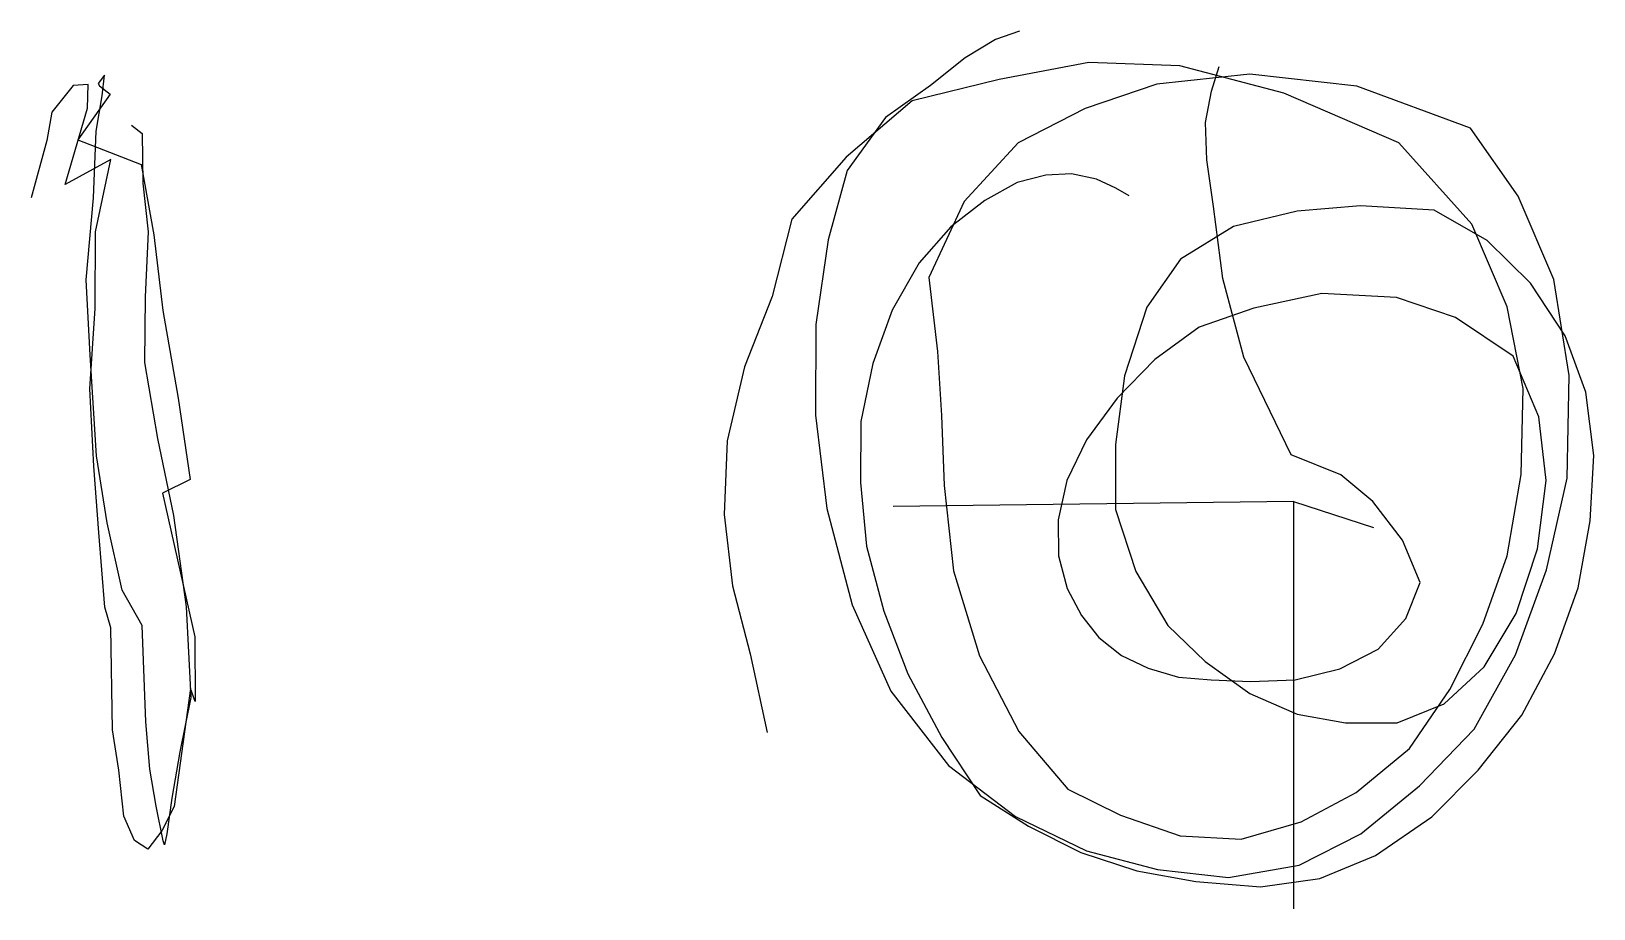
# Model space of a CAD drawing. Header units: metres. Extents: x -1546 to 368, y -499 to 576.
import ezdxf

# ---------------------------------------------------------------- set-up
doc = ezdxf.new("R2010")
doc.units = ezdxf.units.M

msp = doc.modelspace()

# ---------------------------------------------------------------- linework, layer by layer
for p, q in [((-335.4184, 575.87744, -2515.0386), (-364.89526, 565.91705, -2533.4756)), ((-364.89526, 565.91705, -2533.4756), (-402.13885, 543.1936, -2560.0415)), ((-402.13885, 543.1936, -2560.0415), (-444.34125, 509.3807, -2592.3906)), ((-250.47502, 537.6139, -2595.9648), (-360.1222, 516.69836, -2606.9805)), ((-139.14499, 533.52673, -2582.5835), (-250.47502, 537.6139, -2595.9648)), ((-1456.2462, 522.1791, -3778.9307), (-1463.7617, 511.8251, -3902.5347)), ((-1458.733, 496.6877, -3683.6423), (-1456.2462, 522.1791, -3778.9307)), ((-53.477905, 523.46436, -2587.226), (-167.16689, 511.07782, -2624.8418)), ((-11.452545, 500.2052, -2560.2354), (-139.14499, 533.52673, -2582.5835)), ((-100.1871, 502.34457, -3405.379), (-90.76925, 532.57367, -3371.9993)), ((77.9041, 508.77344, -2544.5867), (-53.477905, 523.46436, -2587.226)), ((-1494.4242, 509.3312, -3952.7393), (-1520.5499, 476.69028, -4024.279)), ((-1476.1346, 510.5301, -3849.4795), (-1494.4242, 509.3312, -3952.7393)), ((-1449.0067, 498.80145, -4058.7969), (-1488.6941, 442.74646, -4070.3306)), ((-1476.7026, 481.7136, -3739.2185), (-1476.1346, 510.5301, -3849.4795)), ((-1463.7617, 511.8251, -3902.5347), (-1462.2328, 509.1035, -3982.3965)), ((-1462.2328, 509.1035, -3982.3965), (-1449.0067, 498.80145, -4058.7969)), ((-444.34125, 509.3807, -2592.3906), (-499.62012, 470.38052, -2651.475)), ((-360.1222, 516.69836, -2606.9805), (-466.7243, 490.753, -2634.1428)), ((-167.16689, 511.07782, -2624.8418), (-255.1647, 481.27237, -2657.5562)), ((-107.58228, 464.27124, -3440.1895), (-100.1871, 502.34457, -3405.379)), ((129.22102, 439.0546, -2524.6597), (-11.452545, 500.2052, -2560.2354)), ((216.83713, 457.28876, -2495.55), (77.9041, 508.77344, -2544.5867)), ((-1504.238, 387.96646, -3694.0298), (-1476.7026, 481.7136, -3739.2185)), ((-1466.3896, 453.4657, -3572.592), (-1458.733, 496.6877, -3683.6423)), ((-466.7243, 490.753, -2634.1428), (-547.59406, 421.55347, -2638.2275)), ((-255.1647, 481.27237, -2657.5562), (-337.0087, 439.05603, -2707.4048)), ((-1520.5499, 476.69028, -4024.279), (-1526.7888, 442.17636, -4110.866)), ((-1422.8556, 460.92358, -4159.8794), (-1410.0165, 450.6973, -4235.33)), ((-499.62012, 470.38052, -2651.475), (-546.2789, 405.2404, -2703.7725)), ((-106.01345, 418.39322, -3481.4128), (-107.58228, 464.27124, -3440.1895)), ((-1526.7888, 442.17636, -4110.866), (-1545.7935, 371.7788, -4170.1343)), ((-1488.6941, 442.74646, -4070.3306), (-1411.1976, 412.5907, -4240.519)), ((-1469.3517, 371.8305, -3518.8257), (-1466.3896, 453.4657, -3572.592)), ((-1410.0165, 450.6973, -4235.33), (-1409.0327, 389.93973, -4280.1357)), ((275.21454, 374.0554, -2468.147), (216.83713, 457.28876, -2495.55)), ((-547.59406, 421.55347, -2638.2275), (-614.2424, 345.76453, -2643.6648)), ((-337.0087, 439.05603, -2707.4048), (-403.2931, 367.27072, -2752.0752)), ((218.49036, 339.43085, -2486.167), (129.22102, 439.0546, -2524.6597)), ((-1448.3414, 418.62613, -3474.1526), (-1504.238, 387.96646, -3694.0298)), ((-1467.1866, 330.13113, -3472.8506), (-1448.3414, 418.62613, -3474.1526)), ((-1411.1976, 412.5907, -4240.519), (-1395.5808, 326.4575, -4289.794)), ((-546.2789, 405.2404, -2703.7725), (-569.85944, 320.42838, -2732.2974)), ((-97.67625, 361.38232, -3525.164), (-106.01345, 418.39322, -3481.4128)), ((-1409.0327, 389.93973, -4280.1357), (-1402.7699, 330.08237, -4328.3574)), ((-338.28345, 390.74588, -2621.8286), (-378.04236, 368.53357, -2634.3083)), ((-302.99533, 399.56787, -2613.4307), (-338.28345, 390.74588, -2621.8286)), ((-271.72183, 401.02893, -2605.944), (-302.99533, 399.56787, -2613.4307)), ((-241.15466, 394.8437, -2601.0083), (-271.72183, 401.02893, -2605.944)), ((-217.31729, 383.7408, -2598.4941), (-241.15466, 394.8437, -2601.0083)), ((-200.89163, 374.09402, -2598.4907), (-217.31729, 383.7408, -2598.4941)), ((-1478.3354, 271.2344, -3516.009), (-1469.3517, 371.8305, -3518.8257)), ((-403.2931, 367.27072, -2752.0752), (-446.45203, 274.42355, -2784.2595)), ((-378.04236, 368.53357, -2634.3083), (-419.6659, 336.1686, -2648.6526)), ((318.96777, 271.61456, -2440.2197), (275.21454, 374.0554, -2468.147)), ((-614.2424, 345.76453, -2643.6648), (-638.2717, 250.78537, -2620.831)), ((-86.48981, 272.93964, -3563.415), (-97.67625, 361.38232, -3525.164)), ((4.699692, 355.6904, -2877.2231), (-73.39613, 336.89008, -2934.026)), ((82.250626, 362.1715, -2826.195), (4.699692, 355.6904, -2877.2231)), ((172.33421, 356.6068, -2802.9888), (82.250626, 362.1715, -2826.195)), ((237.4536, 319.53632, -2758.002), (172.33421, 356.6068, -2802.9888)), ((-1467.4146, 236.21902, -3386.1812), (-1467.1866, 330.13113, -3472.8506)), ((-1402.7699, 330.08237, -4328.3574), (-1406.1042, 250.64026, -4346.946)), ((-1395.5808, 326.4575, -4289.794), (-1384.7992, 234.03432, -4321.414)), ((-419.6659, 336.1686, -2648.6526), (-458.2088, 292.04626, -2662.3794)), ((-73.39613, 336.89008, -2934.026), (-138.3487, 296.64374, -2981.1714)), ((261.80087, 238.3436, -2462.1724), (218.49036, 339.43085, -2486.167)), ((-569.85944, 320.42838, -2732.2974), (-585.01166, 216.52432, -2763.8096)), ((290.63278, 267.51532, -2718.4707), (237.4536, 319.53632, -2758.002)), ((-458.2088, 292.04626, -2662.3794), (-491.45972, 234.05815, -2676.3174)), ((-138.3487, 296.64374, -2981.1714), (-179.34592, 237.99309, -3017.9663)), ((-1473.7568, 179.25198, -3468.8066), (-1478.3354, 271.2344, -3516.009)), ((-446.45203, 274.42355, -2784.2595), (-435.71747, 183.61398, -2710.6113)), ((-60.792244, 176.54141, -3576.1812), (-86.48981, 272.93964, -3563.415)), ((337.79547, 154.15804, -2422.1084), (318.96777, 271.61456, -2440.2197)), ((-1406.1042, 250.64026, -4346.946), (-1406.9135, 170.15596, -4348.006)), ((-638.2717, 250.78537, -2620.831), (-672.2003, 164.69785, -2618.96)), ((34.768616, 254.4992, -3307.9631), (-48.482956, 236.69579, -3355.0798)), ((126.4924, 249.8402, -3248.0989), (34.768616, 254.4992, -3307.9631)), ((198.79718, 225.09529, -3191.2793), (126.4924, 249.8402, -3248.0989)), ((332.89117, 202.654, -2682.456), (290.63278, 267.51532, -2718.4707)), ((-1474.2407, 137.87398, -3392.713), (-1467.4146, 236.21902, -3386.1812)), ((-1384.7992, 234.03432, -4321.414), (-1365.9036, 126.52029, -4339.3794)), ((-491.45972, 234.05815, -2676.3174), (-515.2176, 168.78621, -2689.3555)), ((-179.34592, 237.99309, -3017.9663), (-206.64581, 153.71507, -3047.026)), ((-48.482956, 236.69579, -3355.0798), (-115.5154, 213.37288, -3381.2617)), ((281.47583, 138.445, -2447.0964), (261.80087, 238.3436, -2462.1724)), ((-585.01166, 216.52432, -2763.8096), (-585.1656, 105.78601, -2788.17)), ((-115.5154, 213.37288, -3381.2617), (-169.7556, 173.87833, -3390.7048)), ((269.18008, 177.74112, -3133.8022), (198.79718, 225.09529, -3191.2793)), ((358.0619, 133.79953, -2655.8267), (332.89117, 202.654, -2682.456)), ((-1465.9913, 55.659584, -3487.4253), (-1473.7568, 179.25198, -3468.8066)), ((-435.71747, 183.61398, -2710.6113), (-431.0923, 105.04768, -2683.1729)), ((-169.7556, 173.87833, -3390.7048), (-215.96191, 126.4907, -3404.0835)), ((-2.506042, 56.866924, -3478.2402), (-60.792244, 176.54141, -3576.1812)), ((300.80508, 103.66904, -3077.0347), (269.18008, 177.74112, -3133.8022)), ((-1406.9135, 170.15596, -4348.006), (-1391.3297, 77.052605, -4368.6953)), ((-672.2003, 164.69785, -2618.96), (-693.5701, 74.22652, -2618.9873)), ((-515.2176, 168.78621, -2689.3555), (-529.77747, 97.892784, -2696.1748)), ((-206.64581, 153.71507, -3047.026), (-217.92078, 69.73991, -3065.8887)), ((335.34183, 28.267351, -2413.4512), (337.79547, 154.15804, -2422.1084)), ((-1469.1084, 43.092793, -3374.81), (-1474.2407, 137.87398, -3392.713)), ((279.14252, 32.97699, -2436.543), (281.47583, 138.445, -2447.0964)), ((-1365.9036, 126.52029, -4339.3794), (-1351.0555, 26.722597, -4341.104)), ((-215.96191, 126.4907, -3404.0835), (-253.16608, 75.34544, -3413.4133)), ((367.92566, 56.17996, -2635.9219), (358.0619, 133.79953, -2655.8267)), ((-585.1656, 105.78601, -2788.17), (-571.40894, -8.84172, -2805.5913)), ((-529.77747, 97.892784, -2696.1748), (-530.0171, 23.314922, -2702.2588)), ((-431.0923, 105.04768, -2683.1729), (-427.62228, 19.43102, -2691.3882)), ((309.57852, 25.77163, -3040.8613), (300.80508, 103.66904, -3077.0347)), ((-1391.3297, 77.052605, -4368.6953), (-1371.388, -17.144457, -4377.774)), ((-693.5701, 74.22652, -2618.9873), (-697.15094, -15.906632, -2616.07)), ((-253.16608, 75.34544, -3413.4133), (-277.2719, 25.746395, -3420.9653)), ((-217.92078, 69.73991, -3065.8887), (-217.66153, -9.828209, -3078.4043)), ((-1462.8235, -38.04389, -3421.6226), (-1469.1084, 43.092793, -3374.81)), ((-1452.7689, -26.44259, -3539.8271), (-1465.9913, 55.659584, -3487.4253)), ((57.99549, 32.604206, -3504.046), (-2.506042, 56.866924, -3478.2402)), ((363.62067, -23.655586, -2619.75), (367.92566, 56.17996, -2635.9219)), ((-1351.0555, 26.722597, -4341.104), (-1384.944, 10.230059, -4302.0107)), ((-530.0171, 23.314922, -2702.2588), (-522.85284, -54.969757, -2702.7102)), ((-427.62228, 19.43102, -2691.3882), (-416.24124, -84.85512, -2718.8945)), ((-277.2719, 25.746395, -3420.9653), (-288.0732, -22.466892, -3425.9712)), ((97.46913, -0.088085, -3508.9084), (57.99549, 32.604206, -3504.046)), ((262.03653, -66.5165, -2437.6975), (279.14252, 32.97699, -2436.543)), ((299.2053, -57.989582, -3018.3022), (309.57852, 25.77163, -3040.8613)), ((310.06512, -83.85199, -2417.1858), (335.34183, 28.267351, -2413.4512)), ((-1384.944, 10.230059, -4302.0107), (-1345.5287, -165.74863, -4261.3696)), ((0, 0, -4000), (-490.25653, -6.404964, -3901.9822)), ((0, 0, -4000), (0, -498.9359, -4032.6028)), ((0, 0, -4000), (98.22696, -31.967554, -3510.7869)), ((-1371.388, -17.144457, -4377.774), (-1356.2247, -129.26357, -4375.147)), ((-697.15094, -15.906632, -2616.07), (-686.9053, -103.30902, -2610.2922)), ((-571.40894, -8.84172, -2805.5913), (-540.25793, -126.618, -2808.2834)), ((-217.66153, -9.828209, -3078.4043), (-193.05669, -85.90008, -3091.5303)), ((133.71611, -47.4112, -3515.8315), (97.46913, -0.088085, -3508.9084)), ((-1455.6104, -129.49443, -3436.8633), (-1462.8235, -38.04389, -3421.6226)), ((-1434.6133, -108.71827, -3579.2412), (-1452.7689, -26.44259, -3539.8271)), ((-288.0732, -22.466892, -3425.9712), (-287.57104, -66.80895, -3430.074)), ((348.89508, -105.86125, -2606.501), (363.62067, -23.655586, -2619.75)), ((-522.85284, -54.969757, -2702.7102), (-501.71054, -134.59013, -2695.0317)), ((155.48477, -99.34869, -3520.4001), (133.71611, -47.4112, -3515.8315)), ((-287.57104, -66.80895, -3430.074), (-276.9019, -106.87679, -3434.3918)), ((231.9111, -150.3509, -2449.0608), (262.03653, -66.5165, -2437.6975)), ((272.75546, -137.33527, -3009.6467), (299.2053, -57.989582, -3018.3022)), ((-416.24124, -84.85512, -2718.8945), (-384.48846, -189.32878, -2735.9873)), ((-193.05669, -85.90008, -3091.5303), (-153.65753, -151.91881, -3099.586)), ((271.97882, -187.90997, -2425.7393), (310.06512, -83.85199, -2417.1858)), ((-1409.9695, -152.07053, -3728.4758), (-1434.6133, -108.71827, -3579.2412)), ((-686.9053, -103.30902, -2610.2922), (-665.1279, -186.738, -2601.7012)), ((-276.9019, -106.87679, -3434.3918), (-259.5739, -139.90065, -3439.2532)), ((137.6453, -143.51883, -3505.522), (155.48477, -99.34869, -3520.4001)), ((320.0157, -186.75691, -2594.8484), (348.89508, -105.86125, -2606.501)), ((-1448.2236, -154.77661, -3552.8174), (-1455.6104, -129.49443, -3436.8633)), ((-1356.2247, -129.26357, -4375.147), (-1350.4465, -240.2968, -4351.2207)), ((-540.25793, -126.618, -2808.2834), (-492.81604, -232.50673, -2796.543)), ((-1405.3599, -270.05542, -3717.1313), (-1409.9695, -152.07053, -3728.4758)), ((-501.71054, -134.59013, -2695.0317), (-472.28693, -211.34143, -2682.4229)), ((-259.5739, -139.90065, -3439.2532), (-238.34138, -166.74883, -3446.24)), ((-153.65753, -151.91881, -3099.586), (-108.02663, -196.0797, -3087.184)), ((103.90651, -181.04037, -3490.0889), (137.6453, -143.51883, -3505.522)), ((191.66809, -230.49072, -2467.0825), (231.9111, -150.3509, -2449.0608)), ((233.84973, -202.6892, -3013.8132), (272.75546, -137.33527, -3009.6467)), ((-1446.4054, -279.87177, -3562.5347), (-1448.2236, -154.77661, -3552.8174)), ((-1345.5287, -165.74863, -4261.3696), (-1345.0052, -245.26785, -4198.858)), ((-238.34138, -166.74883, -3446.24), (-210.42044, -188.6726, -3454.977)), ((-665.1279, -186.738, -2601.7012), (-644.2919, -282.8996, -2604.9666)), ((-384.48846, -189.32878, -2735.9873), (-336.245, -282.01447, -2730.007)), ((-210.42044, -188.6726, -3454.977), (-177.96, -204.41142, -3463.96)), ((56.825874, -205.19464, -3485.184), (103.90651, -181.04037, -3490.0889)), ((221.62213, -278.782, -2442.0366), (271.97882, -187.90997, -2425.7393)), ((279.83975, -261.9905, -2587.005), (320.0157, -186.75691, -2594.8484)), ((-177.96, -204.41142, -3463.96), (-140.60722, -215.26074, -3473.5173)), ((-108.02663, -196.0797, -3087.184), (-53.105988, -235.26884, -3077.5955)), ((2.294388, -218.34135, -3486.6948), (56.825874, -205.19464, -3485.184)), ((184.71779, -247.7515, -3024.9624), (233.84973, -202.6892, -3013.8132)), ((-1350.5442, -229.30615, -4159.81), (-1370.6179, -373.66675, -4048.0054)), ((-1345.0052, -245.26785, -4198.858), (-1350.5442, -229.30615, -4159.81)), ((-472.28693, -211.34143, -2682.4229), (-430.47464, -289.10397, -2670.063)), ((-140.60722, -215.26074, -3473.5173), (-100.451385, -218.60634, -3478.975)), ((-100.451385, -218.60634, -3478.975), (-52.63611, -220.41563, -3483.8687)), ((-52.63611, -220.41563, -3483.8687), (2.294388, -218.34135, -3486.6948)), ((-1350.4465, -240.2968, -4351.2207), (-1363.8828, -306.85535, -4275.7812)), ((-492.81604, -232.50673, -2796.543), (-422.26157, -323.63614, -2765.1797)), ((-53.105988, -235.26884, -3077.5955), (4.479233, -260.40814, -3064.997)), ((127.24084, -271.22073, -3037.717), (184.71779, -247.7515, -3024.9624)), ((142.11166, -302.55548, -2487.9355), (191.66809, -230.49072, -2467.0825)), ((4.479233, -260.40814, -3064.997), (63.941635, -271.1489, -3050.126)), ((226.4431, -329.11295, -2582.6777), (279.83975, -261.9905, -2587.005)), ((-1438.5295, -329.22433, -3632.9387), (-1446.4054, -279.87177, -3562.5347)), ((-1400.6633, -327.9394, -3781.0835), (-1405.3599, -270.05542, -3717.1313)), ((-336.245, -282.01447, -2730.007), (-276.33618, -352.4904, -2707.602)), ((63.941635, -271.1489, -3050.126), (127.24084, -271.22073, -3037.717)), ((154.37369, -348.20282, -2472.1663), (221.62213, -278.782, -2442.0366)), ((-430.47464, -289.10397, -2670.063), (-383.72614, -360.0992, -2658.7725)), ((77.129654, -356.44977, -2520.393), (142.11166, -302.55548, -2487.9355)), ((-1363.8828, -306.85535, -4275.7812), (-1373.5693, -363.33273, -4193.9526)), ((-422.26157, -323.63614, -2765.1797), (-340.3109, -386.03888, -2725.4624)), ((-1432.4996, -385.5581, -3698.727), (-1438.5295, -329.22433, -3632.9387)), ((-1392.7291, -373.36304, -3859.9834), (-1400.6633, -327.9394, -3781.0835)), ((169.44684, -386.3385, -2578.68), (226.4431, -329.11295, -2582.6777)), ((-1373.5693, -363.33273, -4193.9526), (-1379.8141, -407.1522, -4105.771)), ((-383.72614, -360.0992, -2658.7725), (-324.57574, -397.7009, -2635.7397)), ((-276.33618, -352.4904, -2707.602), (-211.5727, -384.51117, -2671.6602)), ((9.406555, -392.50018, -2554.543), (77.129654, -356.44977, -2520.393)), ((82.54176, -407.37192, -2503.7441), (154.37369, -348.20282, -2472.1663)), ((-1384.0839, -415.72116, -3940.2747), (-1392.7291, -373.36304, -3859.9834)), ((-1370.6179, -373.66675, -4048.0054), (-1385.7843, -403.42905, -3959.9434)), ((-1419.5135, -415.20407, -3781.4792), (-1432.4996, -385.5581, -3698.727)), ((-340.3109, -386.03888, -2725.4624), (-253.16315, -428.14404, -2681.4722)), ((-324.57574, -397.7009, -2635.7397), (-260.13055, -429.93597, -2617.5308)), ((-211.5727, -384.51117, -2671.6602), (-138.72562, -409.44754, -2630.5986)), ((-64.091034, -413.54013, -2591.1365), (9.406555, -392.50018, -2554.543)), ((100.56178, -433.6314, -2574.627), (169.44684, -386.3385, -2578.68)), ((-1403.1042, -425.91382, -3870.8147), (-1419.5135, -415.20407, -3781.4792)), ((-1385.7843, -403.42905, -3959.9434), (-1403.1042, -425.91382, -3870.8147)), ((-1382.6992, -420.66025, -4016.0425), (-1384.0839, -415.72116, -3940.2747)), ((-1379.8141, -407.1522, -4105.771), (-1382.6992, -420.66025, -4016.0425)), ((-138.72562, -409.44754, -2630.5986), (-64.091034, -413.54013, -2591.1365)), ((7.206207, -445.3794, -2540.928), (82.54176, -407.37192, -2503.7441)), ((-260.13055, -429.93597, -2617.5308), (-191.62274, -452.50812, -2602.0127)), ((-253.16315, -428.14404, -2681.4722), (-166.50488, -450.89496, -2635.4348)), ((32.539597, -462.05423, -2574.151), (100.56178, -433.6314, -2574.627)), ((-191.62274, -452.50812, -2602.0127), (-119.25369, -465.52905, -2587.5493)), ((-166.50488, -450.89496, -2635.4348), (-79.3985, -460.8331, -2586.7715)), ((-79.3985, -460.8331, -2586.7715), (7.206207, -445.3794, -2540.928)), ((-119.25369, -465.52905, -2587.5493), (-40.13864, -471.94235, -2578.057)), ((-40.13864, -471.94235, -2578.057), (32.539597, -462.05423, -2574.151))]:
    msp.add_line(p, q)

doc.saveas('drawing.dxf')
